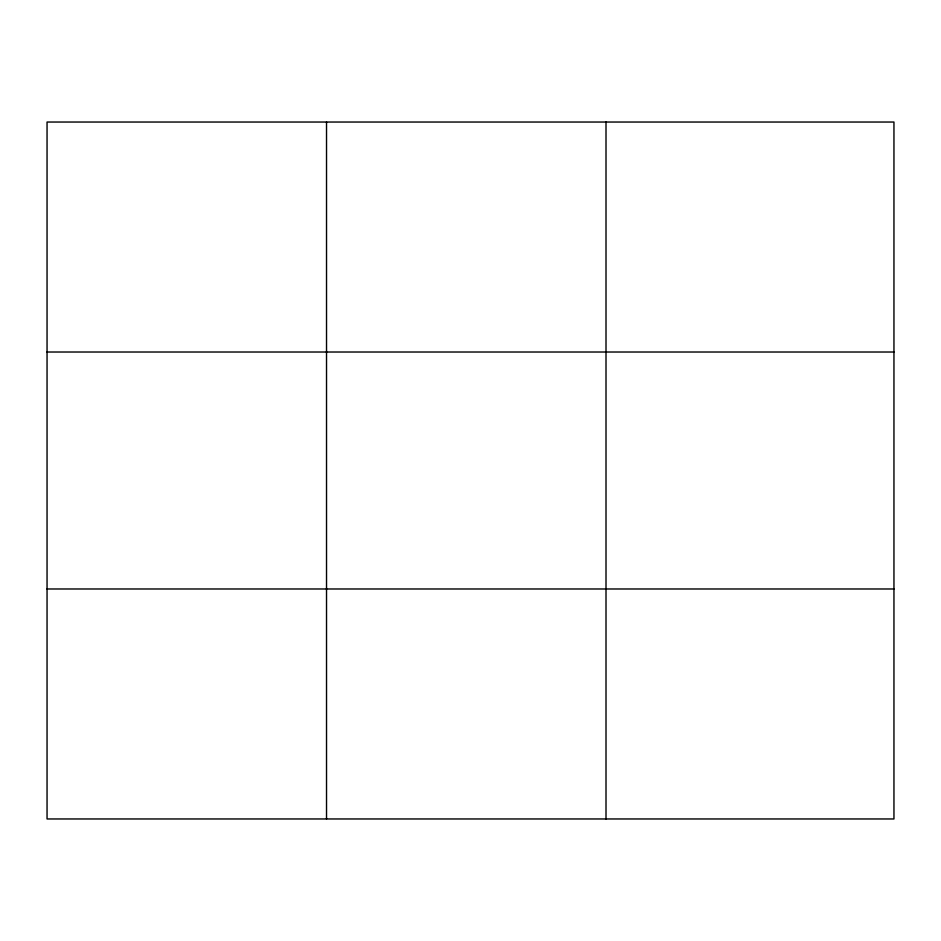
<?xml version="1.0" encoding="UTF-8"?>
<svg xmlns="http://www.w3.org/2000/svg" width="941" height="941" viewBox="0 0 941 941"><rect width="100%" height="100%" fill="white"/><g stroke="black" fill="none" stroke-linecap="round" stroke-linejoin="round"><path stroke-width="1.41" d="M326.527 122.036L326.527 818.964M606.004 122.036L606.004 818.964M893.95 588.984L893.95 818.964L47.05 818.964L47.05 122.036L893.95 122.036L893.95 588.984L47.05 588.984M47.05 352.016L893.95 352.016"/></g></svg>
